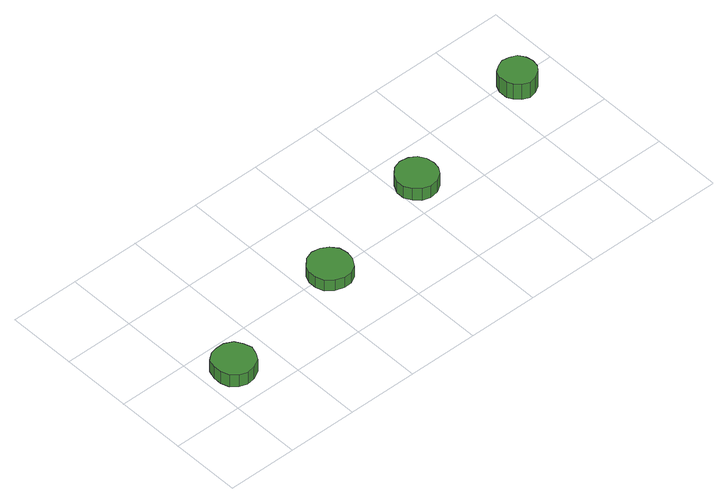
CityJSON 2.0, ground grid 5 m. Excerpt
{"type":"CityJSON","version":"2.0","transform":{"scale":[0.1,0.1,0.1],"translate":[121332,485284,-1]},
"CityObjects":{
"tree1":{"type":"SolitaryVegetationObject","attributes":{"function":"something"},"geometry":[{"type":"MultiSurface","lod":"1","boundaries":[[[0,1,2,3,4,5,6,7,8,9,10,11,12,13,14]],[[15,16,17,18,19,20,21,22,23,24,25,26,27,28,29]],[[0,29,28,1]],[[1,28,27,2]],[[2,27,26,3]],[[3,26,25,4]],[[4,25,24,5]],[[5,24,23,6]],[[6,23,22,7]],[[7,22,21,8]],[[8,21,20,9]],[[9,20,19,10]],[[10,19,18,11]],[[11,18,17,12]],[[12,17,16,13]],[[13,16,15,14]],[[14,15,29,0]]]}]},
"tree2":{"type":"SolitaryVegetationObject","attributes":{"function":"something"},"geometry":[{"type":"MultiSurface","lod":"1","boundaries":[[[30,31,32,33,34,35,36,37,38,39,40,41,42,43,44]],[[45,46,47,48,49,50,51,52,53,54,55,56,57,58,59]],[[30,59,58,31]],[[31,58,57,32]],[[32,57,56,33]],[[33,56,55,34]],[[34,55,54,35]],[[35,54,53,36]],[[36,53,52,37]],[[37,52,51,38]],[[38,51,50,39]],[[39,50,49,40]],[[40,49,48,41]],[[41,48,47,42]],[[42,47,46,43]],[[43,46,45,44]],[[44,45,59,30]]]}]},
"tree3":{"type":"SolitaryVegetationObject","attributes":{"function":"something"},"geometry":[{"type":"MultiSurface","lod":"1","boundaries":[[[60,61,62,63,64,65,66,67,68,69,70,71,72,73,74]],[[75,76,77,78,79,80,81,82,83,84,85,86,87,88,89]],[[60,89,88,61]],[[61,88,87,62]],[[62,87,86,63]],[[63,86,85,64]],[[64,85,84,65]],[[65,84,83,66]],[[66,83,82,67]],[[67,82,81,68]],[[68,81,80,69]],[[69,80,79,70]],[[70,79,78,71]],[[71,78,77,72]],[[72,77,76,73]],[[73,76,75,74]],[[74,75,89,60]]]}]},
"tree4":{"type":"SolitaryVegetationObject","attributes":{"function":"something"},"geometry":[{"type":"MultiSurface","lod":"1","boundaries":[[[90,91,92,93,94,95,96,97,98,99,100,101,102,103,104]],[[105,106,107,108,109,110,111,112,113,114,115,116,117,118,119]],[[90,119,118,91]],[[91,118,117,92]],[[92,117,116,93]],[[93,116,115,94]],[[94,115,114,95]],[[95,114,113,96]],[[96,113,112,97]],[[97,112,111,98]],[[98,111,110,99]],[[99,110,109,100]],[[100,109,108,101]],[[101,108,107,102]],[[102,107,106,103]],[[103,106,105,104]],[[104,105,119,90]]]}]},
"tree5":{"type":"SolitaryVegetationObject","attributes":{"function":"something"}},
"tree6":{"type":"SolitaryVegetationObject","attributes":{"function":"something"}}
},
"vertices":[
[35,26,14],[33,32,14],[30,37,14],[24,40,14],[18,40,14],[13,39,14],[8,35,14],[6,29,14],[6,23,14],[8,17,14],[13,13,14],[18,11,14],[24,12,14],[30,15,14],[33,20,14],[33,20,4],[30,15,4],[24,12,4],[18,11,4],[13,13,4],[8,17,4],[6,23,4],[6,29,4],[8,35,4],[13,39,4],[18,40,4],[24,40,4],[30,37,4],[33,32,4],[35,26,4],
[135,49,13],[134,55,13],[130,60,13],[125,63,13],[119,64,13],[113,62,13],[108,57,13],[106,52,13],[106,46,13],[108,40,13],[113,36,13],[119,34,13],[125,34,13],[130,37,13],[134,43,13],[134,43,4],[130,37,4],[125,34,4],[119,34,4],[113,36,4],[108,40,4],[106,46,4],[106,52,4],[108,57,4],[113,62,4],[119,64,4],[125,63,4],[130,60,4],[134,55,4],[135,49,4],
[227,71,14],[226,77,14],[223,82,14],[218,85,14],[212,86,14],[206,84,14],[202,80,14],[199,74,14],[199,68,14],[202,63,14],[206,59,14],[212,57,14],[218,58,14],[223,61,14],[226,66,14],[226,66,4],[223,61,4],[218,58,4],[212,57,4],[206,59,4],[202,63,4],[199,68,4],[199,74,4],[202,80,4],[206,84,4],[212,86,4],[218,85,4],[223,82,4],[226,77,4],[227,71,4],
[331,95,16],[330,100,16],[327,105,16],[322,107,16],[317,108,16],[312,106,16],[308,103,16],[306,98,16],[306,92,16],[308,88,16],[312,84,16],[317,82,16],[322,83,16],[327,86,16],[330,90,16],[330,90,3],[327,86,3],[322,83,3],[317,82,3],[312,84,3],[308,88,3],[306,92,3],[306,98,3],[308,103,3],[312,106,3],[317,108,3],[322,107,3],[327,105,3],[330,100,3],[331,95,3]
]}
